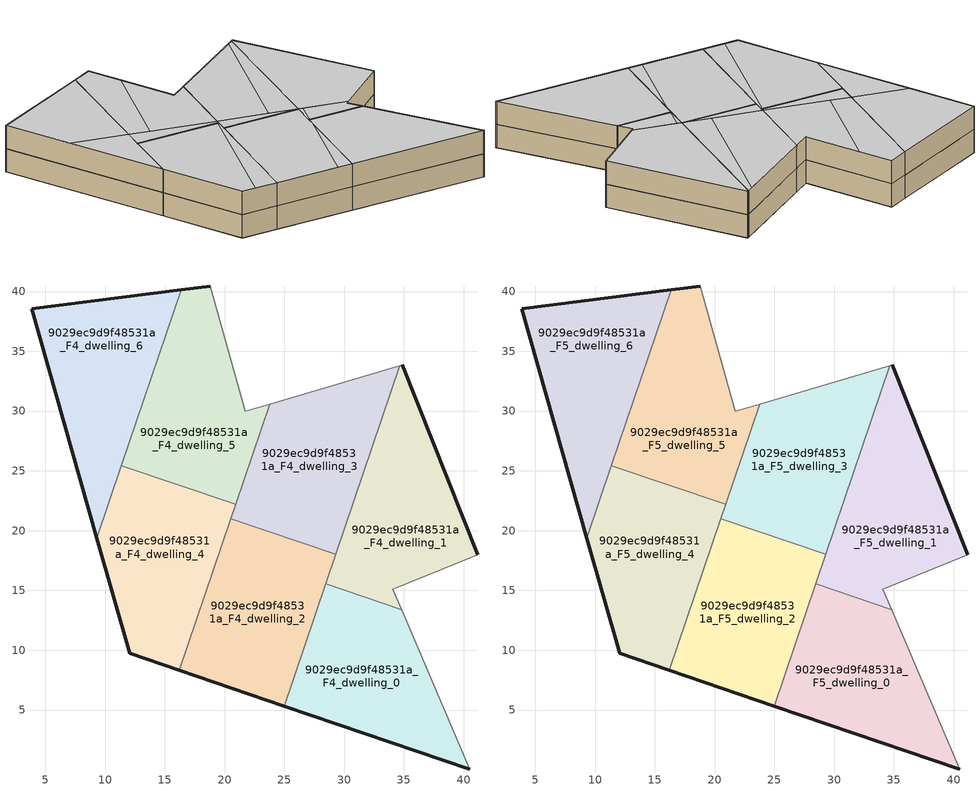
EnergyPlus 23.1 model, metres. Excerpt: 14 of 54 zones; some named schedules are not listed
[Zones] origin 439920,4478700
9029ec9d9f48531a_F4_dwelling_0
 floor to 9029ec9d9f48531a_F3_dwelling_0 (EU_floor_Construction): 40.48,0.07 34.8,13.4 28.47,15.54 25,5.33 z12
 wall outside (EU_wall_Construction): 40.48,0.07 25,5.33 z12:15
 wall to 9029ec9d9f48531a_F4_dwelling_1 (EU_wall_Construction): 28.47,15.54 34.8,13.4 z12:15
 wall adiabatic (EU_wall_Construction): 34.8,13.4 40.48,0.07 z12:15
 wall to 9029ec9d9f48531a_F4_dwelling_2 (EU_wall_Construction): 25,5.33 28.47,15.54 z12:15
9029ec9d9f48531a_F4_dwelling_1
 floor to 9029ec9d9f48531a_F3_dwelling_1 (EU_floor_Construction): 41.18,17.97 34.84,33.86 34.66,33.81 28.47,15.54 34.8,13.4 34.07,15.12 z12
 wall outside (EU_wall_Construction): 34.84,33.86 41.18,17.97 z12:15
 wall adiabatic (EU_wall_Construction): 34.66,33.81 34.84,33.86 / 41.18,17.97 34.07,15.12 34.8,13.4 z12:15
 wall to 9029ec9d9f48531a_F4_dwelling_3 (EU_wall_Construction): 29.31,18.02 34.66,33.81 z12:15
 wall to 9029ec9d9f48531a_F4_dwelling_2 (EU_wall_Construction): 28.47,15.54 29.31,18.02 z12:15
9029ec9d9f48531a_F4_dwelling_2
 floor to 9029ec9d9f48531a_F3_dwelling_2 (EU_floor_Construction): 25,5.33 29.31,18.02 20.52,21 16.22,8.32 z12
 wall outside (EU_wall_Construction): 25,5.33 16.22,8.32 z12:15
 wall to 9029ec9d9f48531a_F4_dwelling_3 (EU_wall_Construction): 20.52,21 29.31,18.02 z12:15
 wall to 9029ec9d9f48531a_F4_dwelling_4 (EU_wall_Construction): 16.22,8.32 20.52,21 z12:15
9029ec9d9f48531a_F4_dwelling_3
 floor to 9029ec9d9f48531a_F3_dwelling_3 (EU_floor_Construction): 29.31,18.02 34.66,33.81 23.77,30.58 20.52,21 z12
 wall adiabatic (EU_wall_Construction): 23.77,30.58 34.66,33.81 z12:15
 wall to 9029ec9d9f48531a_F4_dwelling_5 (EU_wall_Construction): 20.92,22.19 23.77,30.58 z12:15
 wall to 9029ec9d9f48531a_F4_dwelling_4 (EU_wall_Construction): 20.52,21 20.92,22.19 z12:15
9029ec9d9f48531a_F4_dwelling_4
 floor to 9029ec9d9f48531a_F3_dwelling_4 (EU_floor_Construction): 16.22,8.32 20.92,22.19 11.37,25.43 9.32,19.36 12.05,9.73 z12
 wall outside (EU_wall_Construction): 16.22,8.32 12.05,9.73 9.32,19.36 z12:15
 wall to 9029ec9d9f48531a_F4_dwelling_5 (EU_wall_Construction): 11.37,25.43 20.92,22.19 z12:15
 wall to 9029ec9d9f48531a_F4_dwelling_6 (EU_wall_Construction): 9.32,19.36 11.37,25.43 z12:15
9029ec9d9f48531a_F4_dwelling_5
 floor to 9029ec9d9f48531a_F3_dwelling_5 (EU_floor_Construction): 20.92,22.19 23.77,30.58 21.75,29.98 18.79,40.46 16.37,40.15 11.37,25.43 z12
 wall outside (EU_wall_Construction): 16.37,40.15 18.79,40.46 z12:15
 wall adiabatic (EU_wall_Construction): 18.79,40.46 21.75,29.98 23.77,30.58 z12:15
 wall to 9029ec9d9f48531a_F4_dwelling_6 (EU_wall_Construction): 11.37,25.43 16.37,40.15 z12:15
9029ec9d9f48531a_F4_dwelling_6
 floor to 9029ec9d9f48531a_F3_dwelling_6 (EU_floor_Construction): 9.32,19.36 16.37,40.15 3.86,38.55 z12
 wall outside (EU_wall_Construction): 9.32,19.36 3.86,38.55 16.37,40.15 z12:15
9029ec9d9f48531a_F5_dwelling_0
 floor to 9029ec9d9f48531a_F4_dwelling_0 (EU_floor_Construction): 40.48,0.07 34.8,13.4 28.47,15.54 25,5.33 z15
 wall outside (EU_wall_Construction): 40.48,0.07 25,5.33 z15:18
 wall to 9029ec9d9f48531a_F5_dwelling_1 (EU_wall_Construction): 28.47,15.54 34.8,13.4 z15:18
 wall adiabatic (EU_wall_Construction): 34.8,13.4 40.48,0.07 z15:18
 wall to 9029ec9d9f48531a_F5_dwelling_2 (EU_wall_Construction): 25,5.33 28.47,15.54 z15:18
 ceiling to 9029ec9d9f48531a_F6_dwelling_3 (EU_floor_Construction): 34.8,13.4 40.48,0.07 25,5.33 28.26,14.94 28.58,15.51 z18
 ceiling to 9029ec9d9f48531a_F6_dwelling_4 (EU_floor_Construction): 28.58,15.51 28.26,14.94 28.47,15.54 z18
9029ec9d9f48531a_F5_dwelling_1
 floor to 9029ec9d9f48531a_F4_dwelling_1 (EU_floor_Construction): 41.18,17.97 34.84,33.86 34.66,33.81 28.47,15.54 34.8,13.4 34.07,15.12 z15
 wall outside (EU_wall_Construction): 34.84,33.86 41.18,17.97 z15:18
 wall adiabatic (EU_wall_Construction): 34.66,33.81 34.84,33.86 / 41.18,17.97 34.07,15.12 34.8,13.4 z15:18
 wall to 9029ec9d9f48531a_F5_dwelling_3 (EU_wall_Construction): 29.31,18.02 34.66,33.81 z15:18
 wall to 9029ec9d9f48531a_F5_dwelling_2 (EU_wall_Construction): 28.47,15.54 29.31,18.02 z15:18
 ceiling to 9029ec9d9f48531a_F6_dwelling_0 (EU_floor_Construction): 34.84,33.86 41.18,17.97 34.36,15.23 29.31,18.02 34.66,33.81 z18
 ceiling to 9029ec9d9f48531a_F6_dwelling_3 (EU_floor_Construction): 34.36,15.23 34.07,15.12 34.8,13.4 28.58,15.51 29.8,17.74 z18
 ceiling to 9029ec9d9f48531a_F6_dwelling_4 (EU_floor_Construction): 29.8,17.74 28.58,15.51 28.47,15.54 29.31,18.02 z18
9029ec9d9f48531a_F5_dwelling_2
 floor to 9029ec9d9f48531a_F4_dwelling_2 (EU_floor_Construction): 25,5.33 29.31,18.02 20.52,21 16.22,8.32 z15
 wall outside (EU_wall_Construction): 25,5.33 16.22,8.32 z15:18
 wall to 9029ec9d9f48531a_F5_dwelling_3 (EU_wall_Construction): 20.52,21 29.31,18.02 z15:18
 wall to 9029ec9d9f48531a_F5_dwelling_4 (EU_wall_Construction): 16.22,8.32 20.52,21 z15:18
 ceiling to 9029ec9d9f48531a_F6_dwelling_4 (EU_floor_Construction): 29.29,18.02 29.31,18.02 28.26,14.94 23.29,5.91 16.22,8.32 20.52,21 z18
 ceiling to 9029ec9d9f48531a_F6_dwelling_3 (EU_floor_Construction): 28.26,14.94 25,5.33 23.29,5.91 z18
9029ec9d9f48531a_F5_dwelling_3
 floor to 9029ec9d9f48531a_F4_dwelling_3 (EU_floor_Construction): 29.31,18.02 34.66,33.81 23.77,30.58 20.52,21 z15
 wall adiabatic (EU_wall_Construction): 23.77,30.58 34.66,33.81 z15:18
 wall to 9029ec9d9f48531a_F5_dwelling_5 (EU_wall_Construction): 20.92,22.19 23.77,30.58 z15:18
 wall to 9029ec9d9f48531a_F5_dwelling_4 (EU_wall_Construction): 20.52,21 20.92,22.19 z15:18
 ceiling to 9029ec9d9f48531a_F6_dwelling_1 (EU_floor_Construction): 33.89,33.58 26.25,19.7 21.05,22.56 23.77,30.58 z18
 ceiling to 9029ec9d9f48531a_F6_dwelling_0 (EU_floor_Construction): 34.66,33.81 29.31,18.02 29.29,18.02 26.25,19.7 33.89,33.58 z18
 ceiling adiabatic (EU_roof_Construction): 29.29,18.02 20.52,21 21.05,22.56 z18
9029ec9d9f48531a_F5_dwelling_4
 floor to 9029ec9d9f48531a_F4_dwelling_4 (EU_floor_Construction): 16.22,8.32 20.92,22.19 11.37,25.43 9.32,19.36 12.05,9.73 z15
 wall outside (EU_wall_Construction): 16.22,8.32 12.05,9.73 9.32,19.36 z15:18
 wall to 9029ec9d9f48531a_F5_dwelling_5 (EU_wall_Construction): 11.37,25.43 20.92,22.19 z15:18
 wall to 9029ec9d9f48531a_F5_dwelling_6 (EU_wall_Construction): 9.32,19.36 11.37,25.43 z15:18
 ceiling to 9029ec9d9f48531a_F6_dwelling_5 (EU_floor_Construction): 20.78,22.24 13.61,9.2 12.05,9.73 9.32,19.36 11.37,25.43 z18
 ceiling to 9029ec9d9f48531a_F6_dwelling_4 (EU_floor_Construction): 20.92,22.19 16.22,8.32 13.61,9.2 20.78,22.24 z18
9029ec9d9f48531a_F5_dwelling_5
 floor to 9029ec9d9f48531a_F4_dwelling_5 (EU_floor_Construction): 20.92,22.19 23.77,30.58 21.75,29.98 18.79,40.46 16.37,40.15 11.37,25.43 z15
 wall outside (EU_wall_Construction): 16.37,40.15 18.79,40.46 z15:18
 wall adiabatic (EU_wall_Construction): 18.79,40.46 21.75,29.98 23.77,30.58 z15:18
 wall to 9029ec9d9f48531a_F5_dwelling_6 (EU_wall_Construction): 11.37,25.43 16.37,40.15 z15:18
 ceiling to 9029ec9d9f48531a_F6_dwelling_1 (EU_floor_Construction): 19.9,36.51 21.75,29.98 23.77,30.58 21.05,22.56 14.28,26.29 z18
 ceiling to 9029ec9d9f48531a_F6_dwelling_2 (EU_floor_Construction): 18.79,40.46 19.9,36.51 14.28,26.29 12.08,27.5 16.37,40.15 z18
 ceiling to 9029ec9d9f48531a_F6_dwelling_5 (EU_floor_Construction): 20.98,22.6 20.78,22.24 11.37,25.43 12.08,27.5 z18
 ceiling to 9029ec9d9f48531a_F6_dwelling_4 (EU_floor_Construction): 21.05,22.56 20.92,22.19 20.78,22.24 20.98,22.6 z18
9029ec9d9f48531a_F5_dwelling_6
 floor to 9029ec9d9f48531a_F4_dwelling_6 (EU_floor_Construction): 9.32,19.36 16.37,40.15 3.86,38.55 z15
 wall outside (EU_wall_Construction): 9.32,19.36 3.86,38.55 16.37,40.15 z15:18
 ceiling to 9029ec9d9f48531a_F6_dwelling_2 (EU_floor_Construction): 16.37,40.15 12.08,27.5 6.06,30.81 3.86,38.55 z18
 ceiling to 9029ec9d9f48531a_F6_dwelling_5 (EU_floor_Construction): 12.08,27.5 9.32,19.36 6.06,30.81 z18
[Building]
EU S2 Campaign: North Axis=0; Terrain=City; Solar Distribution=FullExterior
[Site:Location]
Madrid: Latitude=40.5; Longitude=-3.5; Time Zone=1; Elevation=609
[SizingPeriod:WeatherFileDays]
AnnualSizingPeriod: Begin Month=1; Begin Day of Month=1; End Month=12; End Day of Month=31; Day of Week for Start Day=Monday; Use Weather File Daylight Saving Period=No; Use Weather File Rain and Snow Indicators=No
[MATERIAL]
EU_InternalMass_Material: Roughness=MediumRough; Thickness=0.1; Conductivity=1; Density=1800; Specific Heat=900; Thermal Absorptance=0.9; Solar Absorptance=0.7; Visible Absorptance=0.7
[MATERIAL:NOMASS] Roughness=MediumRough; Thermal Absorptance=0.9; Solar Absorptance=0.7; Visible Absorptance=0.7
Name | Thermal Resistance
EU_wall_NoMass | 0.609216
EU_roof_NoMass | 0.513268
EU_floor_NoMass | 0.568163
[CONSTRUCTION]
EU_wall_Construction: EU_wall_NoMass
EU_roof_Construction: EU_roof_NoMass
EU_floor_Construction: EU_floor_NoMass
EU_InternalMass_Construction: EU_InternalMass_Material
[ZONE] Type=1; Multiplier=1; Ceiling Height=autocalculate; Floor Area=autocalculate; Part of Total Floor Area=Yes
Name | Volume
9029ec9d9f48531a_F4_dwelling_0; 9029ec9d9f48531a_F5_dwelling_0 | 372.87
9029ec9d9f48531a_F4_dwelling_1; 9029ec9d9f48531a_F5_dwelling_1 | 372.864
9029ec9d9f48531a_F4_dwelling_2; 9029ec9d9f48531a_F5_dwelling_2 | 372.878
9029ec9d9f48531a_F4_dwelling_3; 9029ec9d9f48531a_F5_dwelling_3 | 372.863
9029ec9d9f48531a_F4_dwelling_4; 9029ec9d9f48531a_F5_dwelling_4 | 372.845
9029ec9d9f48531a_F4_dwelling_5; 9029ec9d9f48531a_F5_dwelling_5 | 372.867
9029ec9d9f48531a_F4_dwelling_6; 9029ec9d9f48531a_F5_dwelling_6 | 372.869
[INTERNALMASS] Construction=EU_InternalMass_Construction
Name | Zone or ZoneList | Surface Area
9029ec9d9f48531a_F4_dwelling_0_EU_InternalMass | 9029ec9d9f48531a_F4_dwelling_0 | 124.291
9029ec9d9f48531a_F4_dwelling_1_EU_InternalMass | 9029ec9d9f48531a_F4_dwelling_1 | 124.286
9029ec9d9f48531a_F4_dwelling_2_EU_InternalMass | 9029ec9d9f48531a_F4_dwelling_2 | 124.292
9029ec9d9f48531a_F4_dwelling_3_EU_InternalMass | 9029ec9d9f48531a_F4_dwelling_3 | 124.285
9029ec9d9f48531a_F4_dwelling_4_EU_InternalMass | 9029ec9d9f48531a_F4_dwelling_4 | 124.283
9029ec9d9f48531a_F4_dwelling_5_EU_InternalMass | 9029ec9d9f48531a_F4_dwelling_5 | 124.289
9029ec9d9f48531a_F4_dwelling_6_EU_InternalMass | 9029ec9d9f48531a_F4_dwelling_6 | 124.29
9029ec9d9f48531a_F5_dwelling_0_EU_InternalMass | 9029ec9d9f48531a_F5_dwelling_0 | 124.291
9029ec9d9f48531a_F5_dwelling_1_EU_InternalMass | 9029ec9d9f48531a_F5_dwelling_1 | 124.286
9029ec9d9f48531a_F5_dwelling_2_EU_InternalMass | 9029ec9d9f48531a_F5_dwelling_2 | 124.292
9029ec9d9f48531a_F5_dwelling_3_EU_InternalMass | 9029ec9d9f48531a_F5_dwelling_3 | 124.285
9029ec9d9f48531a_F5_dwelling_4_EU_InternalMass | 9029ec9d9f48531a_F5_dwelling_4 | 124.283
9029ec9d9f48531a_F5_dwelling_5_EU_InternalMass | 9029ec9d9f48531a_F5_dwelling_5 | 124.289
9029ec9d9f48531a_F5_dwelling_6_EU_InternalMass | 9029ec9d9f48531a_F5_dwelling_6 | 124.29
[OTHEREQUIPMENT] Fuel Type=Electricity; Design Level Calculation Method=Watts/Area; Power per Zone Floor Area=1; Fraction Latent=0; Fraction Radiant=0; Fraction Lost=0; Carbon Dioxide Generation Rate=0; EndUse Subcategory=EU_Step8_InternalGains
Name | Zone or ZoneList or Space or SpaceList | Schedule
EU_Step8_InternalGain_9029ec9d9f48531a_F4_dwelling_0_f000 | 9029ec9d9f48531a_F4_dwelling_0 | EU_Step8_GainSchedule_9029ec9d9f48531a_F4_dwelling_0_f000
EU_Step8_InternalGain_9029ec9d9f48531a_F4_dwelling_1_f000 | 9029ec9d9f48531a_F4_dwelling_1 | EU_Step8_GainSchedule_9029ec9d9f48531a_F4_dwelling_1_f000
EU_Step8_InternalGain_9029ec9d9f48531a_F4_dwelling_2_f000 | 9029ec9d9f48531a_F4_dwelling_2 | EU_Step8_GainSchedule_9029ec9d9f48531a_F4_dwelling_2_f000
EU_Step8_InternalGain_9029ec9d9f48531a_F4_dwelling_3_f000 | 9029ec9d9f48531a_F4_dwelling_3 | EU_Step8_GainSchedule_9029ec9d9f48531a_F4_dwelling_3_f000
EU_Step8_InternalGain_9029ec9d9f48531a_F4_dwelling_4_f000 | 9029ec9d9f48531a_F4_dwelling_4 | EU_Step8_GainSchedule_9029ec9d9f48531a_F4_dwelling_4_f000
EU_Step8_InternalGain_9029ec9d9f48531a_F4_dwelling_5_f000 | 9029ec9d9f48531a_F4_dwelling_5 | EU_Step8_GainSchedule_9029ec9d9f48531a_F4_dwelling_5_f000
EU_Step8_InternalGain_9029ec9d9f48531a_F4_dwelling_6_f000 | 9029ec9d9f48531a_F4_dwelling_6 | EU_Step8_GainSchedule_9029ec9d9f48531a_F4_dwelling_6_f000
EU_Step8_InternalGain_9029ec9d9f48531a_F5_dwelling_0_f000 | 9029ec9d9f48531a_F5_dwelling_0 | EU_Step8_GainSchedule_9029ec9d9f48531a_F5_dwelling_0_f000
EU_Step8_InternalGain_9029ec9d9f48531a_F5_dwelling_1_f000 | 9029ec9d9f48531a_F5_dwelling_1 | EU_Step8_GainSchedule_9029ec9d9f48531a_F5_dwelling_1_f000
EU_Step8_InternalGain_9029ec9d9f48531a_F5_dwelling_2_f000 | 9029ec9d9f48531a_F5_dwelling_2 | EU_Step8_GainSchedule_9029ec9d9f48531a_F5_dwelling_2_f000
EU_Step8_InternalGain_9029ec9d9f48531a_F5_dwelling_3_f000 | 9029ec9d9f48531a_F5_dwelling_3 | EU_Step8_GainSchedule_9029ec9d9f48531a_F5_dwelling_3_f000
EU_Step8_InternalGain_9029ec9d9f48531a_F5_dwelling_4_f000 | 9029ec9d9f48531a_F5_dwelling_4 | EU_Step8_GainSchedule_9029ec9d9f48531a_F5_dwelling_4_f000
EU_Step8_InternalGain_9029ec9d9f48531a_F5_dwelling_5_f000 | 9029ec9d9f48531a_F5_dwelling_5 | EU_Step8_GainSchedule_9029ec9d9f48531a_F5_dwelling_5_f000
EU_Step8_InternalGain_9029ec9d9f48531a_F5_dwelling_6_f000 | 9029ec9d9f48531a_F5_dwelling_6 | EU_Step8_GainSchedule_9029ec9d9f48531a_F5_dwelling_6_f000
[ZONEVENTILATION:DESIGNFLOWRATE] Schedule=EU_AlwaysOn; Design Flow Rate Calculation Method=AirChanges/Hour; Air Changes per Hour=0.752966; Ventilation Type=Natural; Fan Pressure Rise=0; Fan Total Efficiency=1; Constant Term Coefficient=1; Temperature Term Coefficient=0; Velocity Term Coefficient=0; Velocity Squared Term Coefficient=0; Minimum Indoor Temperature=-100; Maximum Indoor Temperature=100; Delta Temperature=-100; Minimum Outdoor Temperature=-100; Maximum Outdoor Temperature=100; Maximum Wind Speed=40
Name | Zone or ZoneList or Space or SpaceList
EU_ConstantAir_9029ec9d9f48531a_F4_dwelling_0 | 9029ec9d9f48531a_F4_dwelling_0
EU_ConstantAir_9029ec9d9f48531a_F4_dwelling_1 | 9029ec9d9f48531a_F4_dwelling_1
EU_ConstantAir_9029ec9d9f48531a_F4_dwelling_2 | 9029ec9d9f48531a_F4_dwelling_2
EU_ConstantAir_9029ec9d9f48531a_F4_dwelling_3 | 9029ec9d9f48531a_F4_dwelling_3
EU_ConstantAir_9029ec9d9f48531a_F4_dwelling_4 | 9029ec9d9f48531a_F4_dwelling_4
EU_ConstantAir_9029ec9d9f48531a_F4_dwelling_5 | 9029ec9d9f48531a_F4_dwelling_5
EU_ConstantAir_9029ec9d9f48531a_F4_dwelling_6 | 9029ec9d9f48531a_F4_dwelling_6
EU_ConstantAir_9029ec9d9f48531a_F5_dwelling_0 | 9029ec9d9f48531a_F5_dwelling_0
EU_ConstantAir_9029ec9d9f48531a_F5_dwelling_1 | 9029ec9d9f48531a_F5_dwelling_1
EU_ConstantAir_9029ec9d9f48531a_F5_dwelling_2 | 9029ec9d9f48531a_F5_dwelling_2
EU_ConstantAir_9029ec9d9f48531a_F5_dwelling_3 | 9029ec9d9f48531a_F5_dwelling_3
EU_ConstantAir_9029ec9d9f48531a_F5_dwelling_4 | 9029ec9d9f48531a_F5_dwelling_4
EU_ConstantAir_9029ec9d9f48531a_F5_dwelling_5 | 9029ec9d9f48531a_F5_dwelling_5
EU_ConstantAir_9029ec9d9f48531a_F5_dwelling_6 | 9029ec9d9f48531a_F5_dwelling_6
[HVACTEMPLATE:ZONE:IDEALLOADSAIRSYSTEM] System Availability Schedule=EU_AlwaysOn; Maximum Heating Supply Air Temperature=50; Minimum Cooling Supply Air Temperature=13; Maximum Heating Supply Air Humidity Ratio=0.0156; Minimum Cooling Supply Air Humidity Ratio=0.0077; Heating Limit=NoLimit; Cooling Limit=NoLimit; Heating Availability Schedule=EU_AlwaysOn; Cooling Availability Schedule=EU_CoolingOff; Dehumidification Control Type=ConstantSensibleHeatRatio; Cooling Sensible Heat Ratio=0.7; Dehumidification Setpoint=60; Humidification Control Type=None; Humidification Setpoint=30; Outdoor Air Method=None; Outdoor Air Flow Rate per Person=0.00944; Outdoor Air Flow Rate per Zone Floor Area=0; Outdoor Air Flow Rate per Zone=0; Demand Controlled Ventilation Type=None; Outdoor Air Economizer Type=NoEconomizer; Heat Recovery Type=None; Sensible Heat Recovery Effectiveness=0.7; Latent Heat Recovery Effectiveness=0.65
Name | Template Thermostat
9029ec9d9f48531a_F4_dwelling_0 | EU_HeatOnly_9029ec9d9f48531a_F4_dwelling_0
9029ec9d9f48531a_F4_dwelling_1 | EU_HeatOnly_9029ec9d9f48531a_F4_dwelling_1
9029ec9d9f48531a_F4_dwelling_2 | EU_HeatOnly_9029ec9d9f48531a_F4_dwelling_2
9029ec9d9f48531a_F4_dwelling_3 | EU_HeatOnly_9029ec9d9f48531a_F4_dwelling_3
9029ec9d9f48531a_F4_dwelling_4 | EU_HeatOnly_9029ec9d9f48531a_F4_dwelling_4
9029ec9d9f48531a_F4_dwelling_5 | EU_HeatOnly_9029ec9d9f48531a_F4_dwelling_5
9029ec9d9f48531a_F4_dwelling_6 | EU_HeatOnly_9029ec9d9f48531a_F4_dwelling_6
9029ec9d9f48531a_F5_dwelling_0 | EU_HeatOnly_9029ec9d9f48531a_F5_dwelling_0
9029ec9d9f48531a_F5_dwelling_1 | EU_HeatOnly_9029ec9d9f48531a_F5_dwelling_1
9029ec9d9f48531a_F5_dwelling_2 | EU_HeatOnly_9029ec9d9f48531a_F5_dwelling_2
9029ec9d9f48531a_F5_dwelling_3 | EU_HeatOnly_9029ec9d9f48531a_F5_dwelling_3
9029ec9d9f48531a_F5_dwelling_4 | EU_HeatOnly_9029ec9d9f48531a_F5_dwelling_4
9029ec9d9f48531a_F5_dwelling_5 | EU_HeatOnly_9029ec9d9f48531a_F5_dwelling_5
9029ec9d9f48531a_F5_dwelling_6 | EU_HeatOnly_9029ec9d9f48531a_F5_dwelling_6
[SIZING:ZONE] Zone Cooling Design Supply Air Temperature Input Method=SupplyAirTemperature; Zone Cooling Design Supply Air Temperature=13; Zone Heating Design Supply Air Temperature Input Method=SupplyAirTemperature; Zone Heating Design Supply Air Temperature=50; Zone Cooling Design Supply Air Humidity Ratio=0.008; Zone Heating Design Supply Air Humidity Ratio=0.008; Cooling Design Air Flow Method=DesignDay; Cooling Design Air Flow Rate=0; Cooling Minimum Air Flow per Zone Floor Area=0.000762; Cooling Minimum Air Flow=0; Cooling Minimum Air Flow Fraction=0.2; Heating Design Air Flow Method=DesignDay; Heating Design Air Flow Rate=0; Heating Maximum Air Flow per Zone Floor Area=0.002032; Heating Maximum Air Flow=0.141576; Heating Maximum Air Flow Fraction=0.3; Account for Dedicated Outdoor Air System=No; Dedicated Outdoor Air System Control Strategy=NeutralSupplyAir; Dedicated Outdoor Air Low Setpoint Temperature for Design=autosize; Dedicated Outdoor Air High Setpoint Temperature for Design=autosize; Zone Load Sizing Method=Sensible Load Only No Latent Load; Zone Latent Cooling Design Supply Air Humidity Ratio Input Method=HumidityRatioDifference; Zone Cooling Design Supply Air Humidity Ratio Difference=0.005; Zone Latent Heating Design Supply Air Humidity Ratio Input Method=HumidityRatioDifference; Zone Humidification Design Supply Air Humidity Ratio Difference=0.005
9029ec9d9f48531a_F4_dwelling_0; 9029ec9d9f48531a_F4_dwelling_1; 9029ec9d9f48531a_F4_dwelling_2; 9029ec9d9f48531a_F4_dwelling_3; 9029ec9d9f48531a_F4_dwelling_4; 9029ec9d9f48531a_F4_dwelling_5; 9029ec9d9f48531a_F4_dwelling_6; 9029ec9d9f48531a_F5_dwelling_0; 9029ec9d9f48531a_F5_dwelling_1; 9029ec9d9f48531a_F5_dwelling_2; 9029ec9d9f48531a_F5_dwelling_3; 9029ec9d9f48531a_F5_dwelling_4; 9029ec9d9f48531a_F5_dwelling_5; 9029ec9d9f48531a_F5_dwelling_6
[SCHEDULE:FILE] Column Number=1; Rows to Skip at Top=0; Number of Hours of Data=8760; Column Separator=Comma; Interpolate to Timestep=No; Minutes per Item=60; Adjust Schedule for Daylight Savings=Yes
Name | File
EU_Step8_GainSchedule_9029ec9d9f48531a_F4_dwelling_0_f000 | ../../schedules/9029ec9d9f48531a/9029ec9d9f48531a_F4_dwelling_0_f000_gain.csv
EU_Step8_GainSchedule_9029ec9d9f48531a_F4_dwelling_1_f000 | ../../schedules/9029ec9d9f48531a/9029ec9d9f48531a_F4_dwelling_1_f000_gain.csv
